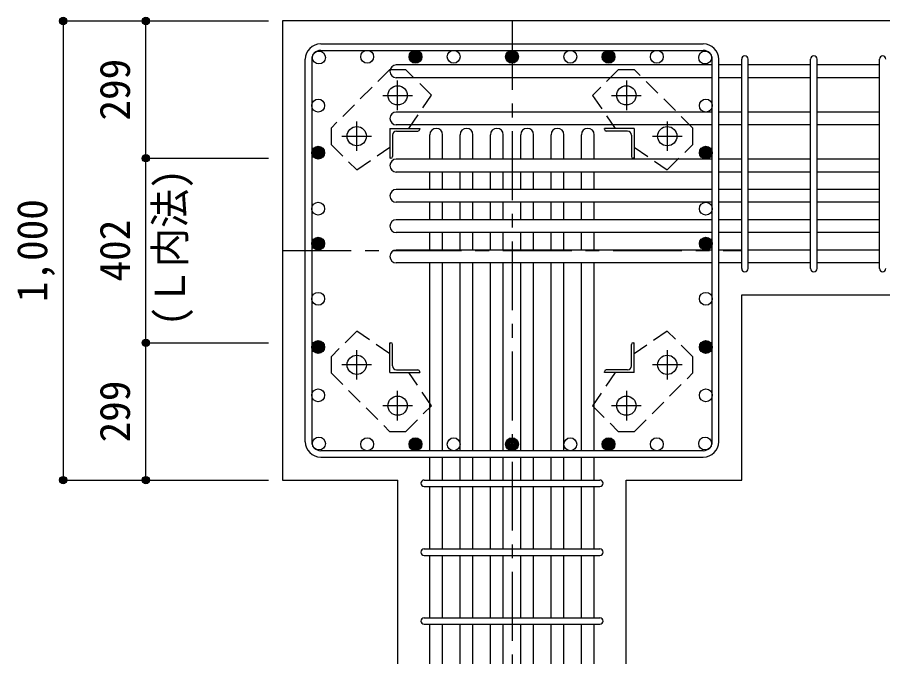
# Model space of a CAD drawing. Units: millimetres at full size, sheet at 1:30. Extents: x -5973 to 5954, y -4195 to 4201.
# Drawn here: x -525 to 1359, y -2575 to -1167 of the extents above; entities that cross this region are included whole.
import ezdxf
from ezdxf.enums import TextEntityAlignment as Align

# ---------------------------------------------------------------- set-up
doc = ezdxf.new("R2010")
doc.units = ezdxf.units.MM
doc.header["$LTSCALE"] = 30
doc.header["$PDMODE"] = 32
doc.header["$PDSIZE"] = 15
doc.linetypes.add('CHAIN1', pattern=[8, 5, -1, 1, -1])
doc.linetypes.add('DASHED1', pattern=[1.8, 1.2, -0.6])
for name, color, linetype in [('0-1', 2, 'Continuous'), ('0-2', 4, 'Continuous'), ('0-3', 4, 'Continuous'), ('0-4', 7, 'Continuous'), ('0-5', 7, 'Continuous'), ('0-6', 7, 'Continuous'), ('0-7', 4, 'Continuous'), ('0-9', 4, 'DASHED1'), ('0-D', 4, 'Continuous')]:
    doc.layers.add(name, color=color, linetype=linetype)
doc.styles.add('ＭＳ ゴシック', font='')
doc.styles.get('ＭＳ ゴシック').set_extended_font_data('MS Gothic')

msp = doc.modelspace()

# ---------------------------------------------------------------- linework, layer by layer
at = {"layer": '0-1'}
for p, q in [((52.44, -1174.89), (52.44, -2174.89)), ((1452.44, -1174.89), (52.44, -1174.89)), ((1052.44, -1771.39), (1452.44, -1771.39)), ((1052.44, -2174.89), (1052.44, -1771.39)), ((52.44, -2174.89), (303.94, -2174.89)), ((303.94, -2574.89), (303.94, -2174.89))]:
    msp.add_line(p, q, dxfattribs=at)
msp.add_lwpolyline([(800.94, -2574.89), (800.94, -2174.89), (1052.44, -2174.89)], dxfattribs=at)
at = {"layer": '0-2', "linetype": 'CHAIN1'}
for p, q in [((303.44, -1369.09), (303.44, -1304.6)), ((801.44, -1304.6), (801.44, -1369.09)), ((271.14, -1336.89), (335.64, -1336.89)), ((769.24, -1336.89), (833.74, -1336.89)), ((214.44, -1458.09), (214.44, -1393.6)), ((890.44, -1393.6), (890.44, -1458.09)), ((182.14, -1425.89), (246.64, -1425.89)), ((858.24, -1425.89), (922.74, -1425.89)), ((214.44, -1956.19), (214.44, -1891.7)), ((890.44, -1891.7), (890.44, -1956.19)), ((246.64, -1923.89), (182.14, -1923.89)), ((922.74, -1923.89), (858.24, -1923.89)), ((303.44, -2045.19), (303.44, -1980.7)), ((801.44, -1980.7), (801.44, -2045.19)), ((335.64, -2012.89), (271.14, -2012.89)), ((833.74, -2012.89), (769.24, -2012.89))]:
    msp.add_line(p, q, dxfattribs=at)
at = {"layer": '0-2'}
for p, q in [((286.44, -1408.89), (351.44, -1408.89)), ((286.44, -1408.89), (286.44, -1473.89)), ((351.44, -1408.89), (351.44, -1410.89)), ((818.44, -1408.89), (753.44, -1408.89)), ((753.44, -1410.89), (753.44, -1408.89)), ((818.44, -1408.89), (818.44, -1473.89)), ((292.44, -1423.39), (292.44, -1469.89)), ((300.94, -1414.89), (347.44, -1414.89)), ((803.94, -1414.89), (757.44, -1414.89)), ((812.44, -1423.39), (812.44, -1469.89)), ((288.44, -1473.89), (286.44, -1473.89)), ((818.44, -1473.89), (816.44, -1473.89)), ((286.44, -1875.89), (288.44, -1875.89)), ((286.44, -1940.89), (286.44, -1875.89)), ((292.44, -1926.39), (292.44, -1879.89)), ((812.44, -1926.39), (812.44, -1879.89)), ((816.44, -1875.89), (818.44, -1875.89)), ((818.44, -1940.89), (818.44, -1875.89)), ((300.94, -1934.89), (347.44, -1934.89)), ((351.44, -1938.89), (351.44, -1940.89)), ((753.44, -1940.89), (753.44, -1938.89)), ((803.94, -1934.89), (757.44, -1934.89)), ((286.44, -1940.89), (351.44, -1940.89)), ((818.44, -1940.89), (753.44, -1940.89))]:
    msp.add_line(p, q, dxfattribs=at)
at = {"layer": '0-2', "color": 3}
for centre in [(303.44, -1336.89), (801.44, -1336.89), (214.44, -1425.89), (890.44, -1425.89), (214.44, -1923.89), (890.44, -1923.89), (303.44, -2012.89), (801.44, -2012.89)]:
    msp.add_circle(centre, 21, dxfattribs=at)
at = {"layer": '0-2'}
for centre, radius, start, end in [((347.44, -1410.89), 4, 270, 0), ((757.44, -1410.89), 4, 180, 270), ((300.94, -1423.39), 8.5, 90, 180), ((803.94, -1423.39), 8.5, 0, 90), ((288.44, -1469.89), 4, 270, 0), ((816.44, -1469.89), 4, 180, 270), ((288.44, -1879.89), 4, 0, 90), ((816.44, -1879.89), 4, 90, 180), ((300.94, -1926.39), 8.5, 180, 270), ((347.44, -1938.89), 4, 0, 90), ((757.44, -1938.89), 4, 90, 180), ((803.94, -1926.39), 8.5, 270, 0)]:
    msp.add_arc(centre, radius, start, end, dxfattribs=at)
at = {"layer": '0-3', "color": 3}
for centre in [(132.05, -1254.51), (237.14, -1252.89), (342.24, -1252.89), (425.44, -1252.89), (552.44, -1252.89), (552.44, -1252.89), (552.44, -1252.89), (679.44, -1252.89), (762.63, -1252.89), (762.63, -1252.89), (867.73, -1252.89), (972.83, -1254.51), (972.83, -1254.51), (130.44, -1359.2), (974.44, -1359.2), (130.44, -1461.89), (130.44, -1461.89), (974.44, -1461.89), (974.44, -1461.89), (130.44, -1583.89), (974.44, -1583.89), (130.44, -1659.89), (130.44, -1659.89), (974.44, -1659.89), (974.44, -1659.89), (130.44, -1779.99), (974.44, -1779.99), (130.44, -1885.09), (974.44, -1885.09), (130.44, -1990.19), (974.44, -1990.19), (132.05, -2095.28), (237.14, -2096.89), (342.24, -2096.89), (425.44, -2096.89), (552.44, -2096.89), (552.44, -2096.89), (552.44, -2096.89), (679.44, -2096.89), (762.63, -2096.89), (762.63, -2096.89), (867.73, -2096.89), (972.83, -2095.28)]:
    msp.add_circle(centre, 14, dxfattribs=at)
at = {"layer": '0-3'}
for centre, radius in [((342.24, -1252.89), 14), ((342.24, -1252.89), 12.6), ((342.24, -1252.89), 11.2), ((342.24, -1252.89), 9.8), ((552.44, -1252.89), 14), ((552.44, -1252.89), 12.6), ((552.44, -1252.89), 11.2), ((552.44, -1252.89), 9.8), ((762.63, -1252.89), 14), ((762.63, -1252.89), 12.6), ((762.63, -1252.89), 11.2), ((762.63, -1252.89), 9.8), ((342.24, -1252.89), 8.4), ((342.24, -1252.89), 7), ((342.24, -1252.89), 5.6), ((342.24, -1252.89), 4.2), ((342.24, -1252.89), 2.8), ((342.24, -1252.89), 1.4), ((552.44, -1252.89), 8.4), ((552.44, -1252.89), 7), ((552.44, -1252.89), 5.6), ((552.44, -1252.89), 4.2), ((552.44, -1252.89), 2.8), ((552.44, -1252.89), 1.4), ((762.63, -1252.89), 8.4), ((762.63, -1252.89), 7), ((762.63, -1252.89), 5.6), ((762.63, -1252.89), 4.2), ((762.63, -1252.89), 2.8), ((762.63, -1252.89), 1.4), ((130.44, -1461.89), 14), ((130.44, -1461.89), 12.6), ((974.44, -1461.89), 14), ((974.44, -1461.89), 12.6), ((130.44, -1461.89), 11.2), ((130.44, -1461.89), 9.8), ((130.44, -1461.89), 8.4), ((130.44, -1461.89), 7), ((130.44, -1461.89), 5.6), ((130.44, -1461.89), 4.2), ((130.44, -1461.89), 2.8), ((130.44, -1461.89), 1.4), ((974.44, -1461.89), 11.2), ((974.44, -1461.89), 9.8), ((974.44, -1461.89), 8.4), ((974.44, -1461.89), 7), ((974.44, -1461.89), 5.6), ((974.44, -1461.89), 4.2), ((974.44, -1461.89), 2.8), ((974.44, -1461.89), 1.4), ((130.44, -1659.89), 14), ((130.44, -1659.89), 12.6), ((130.44, -1659.89), 11.2), ((130.44, -1659.89), 9.8), ((130.44, -1659.89), 8.4), ((130.44, -1659.89), 7), ((130.44, -1659.89), 5.6), ((130.44, -1659.89), 4.2), ((130.44, -1659.89), 2.8), ((974.44, -1659.89), 14), ((974.44, -1659.89), 12.6), ((974.44, -1659.89), 11.2), ((974.44, -1659.89), 9.8), ((974.44, -1659.89), 8.4), ((974.44, -1659.89), 7), ((974.44, -1659.89), 5.6), ((974.44, -1659.89), 4.2), ((974.44, -1659.89), 2.8), ((130.44, -1659.89), 1.4), ((974.44, -1659.89), 1.4), ((130.44, -1885.09), 14), ((130.44, -1885.09), 12.6), ((130.44, -1885.09), 11.2), ((130.44, -1885.09), 9.8), ((130.44, -1885.09), 8.4), ((130.44, -1885.09), 7), ((130.44, -1885.09), 5.6), ((130.44, -1885.09), 4.2), ((130.44, -1885.09), 2.8), ((130.44, -1885.09), 1.4), ((974.44, -1885.09), 14), ((974.44, -1885.09), 12.6), ((974.44, -1885.09), 11.2), ((974.44, -1885.09), 9.8), ((974.44, -1885.09), 8.4), ((974.44, -1885.09), 7), ((974.44, -1885.09), 5.6), ((974.44, -1885.09), 4.2), ((974.44, -1885.09), 2.8), ((974.44, -1885.09), 1.4), ((342.24, -2096.89), 14), ((342.24, -2096.89), 12.6), ((342.24, -2096.89), 11.2), ((342.24, -2096.89), 9.8), ((342.24, -2096.89), 8.4), ((342.24, -2096.89), 7), ((552.44, -2096.89), 14), ((552.44, -2096.89), 12.6), ((552.44, -2096.89), 11.2), ((552.44, -2096.89), 9.8), ((552.44, -2096.89), 8.4), ((552.44, -2096.89), 7), ((762.63, -2096.89), 14), ((762.63, -2096.89), 12.6), ((762.63, -2096.89), 11.2), ((762.63, -2096.89), 9.8), ((762.63, -2096.89), 8.4), ((762.63, -2096.89), 7), ((342.24, -2096.89), 5.6), ((342.24, -2096.89), 4.2), ((342.24, -2096.89), 2.8), ((342.24, -2096.89), 1.4), ((552.44, -2096.89), 5.6), ((552.44, -2096.89), 4.2), ((552.44, -2096.89), 2.8), ((552.44, -2096.89), 1.4), ((762.63, -2096.89), 5.6), ((762.63, -2096.89), 4.2), ((762.63, -2096.89), 2.8), ((762.63, -2096.89), 1.4)]:
    msp.add_circle(centre, radius, dxfattribs=at)
at = {"layer": '0-4'}
for p, q in [((135.94, -1224.89), (968.94, -1224.89)), ((135.94, -1238.89), (968.94, -1238.89)), ((102.44, -2091.39), (102.44, -1258.39)), ((116.44, -1258.39), (116.44, -2091.39)), ((988.44, -2091.39), (988.44, -1258.39)), ((1002.44, -2091.39), (1002.44, -1258.39)), ((968.94, -2110.89), (135.94, -2110.89)), ((135.94, -2124.89), (968.94, -2124.89))]:
    msp.add_line(p, q, dxfattribs=at)
for centre, radius, start, end in [((135.94, -1258.39), 33.5, 90, 180), ((135.94, -1258.39), 19.5, 90, 180), ((968.94, -1258.39), 33.5, 0, 90), ((968.94, -1258.39), 19.5, 0, 90), ((135.94, -2091.39), 33.5, 180, 270), ((135.94, -2091.39), 19.5, 180, 270), ((968.94, -2091.39), 33.5, 270, 0), ((968.94, -2091.39), 19.5, 270, 0)]:
    msp.add_arc(centre, radius, start, end, dxfattribs=at)
at = {"layer": '0-5'}
for p, q in [((988.44, -1270.51), (300.44, -1270.51)), ((1052.44, -1270.51), (1002.44, -1270.51)), ((1202.44, -1270.51), (1066.44, -1270.51)), ((1352.44, -1270.51), (1216.44, -1270.51)), ((988.44, -1298.51), (300.44, -1298.51)), ((1052.44, -1298.51), (1002.44, -1298.51)), ((1202.44, -1298.51), (1066.44, -1298.51)), ((1352.44, -1298.51), (1216.44, -1298.51)), ((988.44, -1373.2), (300.44, -1373.2)), ((1052.44, -1373.2), (1002.44, -1373.2)), ((1202.44, -1373.2), (1066.44, -1373.2)), ((1352.44, -1373.2), (1216.44, -1373.2)), ((988.44, -1401.2), (300.44, -1401.2)), ((1052.44, -1401.2), (1002.44, -1401.2)), ((1202.44, -1401.2), (1066.44, -1401.2)), ((1352.44, -1401.2), (1216.44, -1401.2)), ((373.44, -1475.89), (373.44, -1422.89)), ((401.44, -1475.89), (401.44, -1422.89)), ((439.44, -1475.89), (439.44, -1422.89)), ((467.44, -1475.89), (467.44, -1422.89)), ((505.44, -1475.89), (505.44, -1422.89)), ((533.44, -1475.89), (533.44, -1422.89)), ((571.44, -1475.89), (571.44, -1422.89)), ((599.44, -1475.89), (599.44, -1422.89)), ((637.44, -1475.89), (637.44, -1422.89)), ((665.44, -1475.89), (665.44, -1422.89)), ((703.44, -1475.89), (703.44, -1422.89)), ((731.44, -1475.89), (731.44, -1422.89)), ((988.44, -1475.89), (300.44, -1475.89)), ((1052.44, -1475.89), (1002.44, -1475.89)), ((1202.44, -1475.89), (1066.44, -1475.89)), ((1352.44, -1475.89), (1216.44, -1475.89)), ((988.44, -1503.89), (300.44, -1503.89)), ((373.44, -1541.89), (373.44, -1503.89)), ((401.44, -1541.89), (401.44, -1503.89)), ((439.44, -1541.89), (439.44, -1503.89)), ((467.44, -1541.89), (467.44, -1503.89)), ((505.44, -1541.89), (505.44, -1503.89)), ((533.44, -1541.89), (533.44, -1503.89)), ((571.44, -1541.89), (571.44, -1503.89)), ((599.44, -1541.89), (599.44, -1503.89)), ((637.44, -1541.89), (637.44, -1503.89)), ((665.44, -1541.89), (665.44, -1503.89)), ((703.44, -1541.89), (703.44, -1503.89)), ((731.44, -1541.89), (731.44, -1503.89)), ((1052.44, -1503.89), (1002.44, -1503.89)), ((1202.44, -1503.89), (1066.44, -1503.89)), ((1352.44, -1503.89), (1216.44, -1503.89)), ((988.44, -1541.89), (300.44, -1541.89)), ((1052.44, -1541.89), (1002.44, -1541.89)), ((1202.44, -1541.89), (1066.44, -1541.89)), ((1352.44, -1541.89), (1216.44, -1541.89)), ((988.44, -1569.89), (300.44, -1569.89)), ((373.44, -1607.89), (373.44, -1569.89)), ((401.44, -1607.89), (401.44, -1569.89)), ((439.44, -1607.89), (439.44, -1569.89)), ((467.44, -1607.89), (467.44, -1569.89)), ((505.44, -1607.89), (505.44, -1569.89)), ((533.44, -1607.89), (533.44, -1569.89)), ((571.44, -1607.89), (571.44, -1569.89)), ((599.44, -1607.89), (599.44, -1569.89)), ((637.44, -1607.89), (637.44, -1569.89)), ((665.44, -1607.89), (665.44, -1569.89)), ((703.44, -1607.89), (703.44, -1569.89)), ((731.44, -1607.89), (731.44, -1569.89)), ((1052.44, -1569.89), (1002.44, -1569.89)), ((1202.44, -1569.89), (1066.44, -1569.89)), ((1352.44, -1569.89), (1216.44, -1569.89)), ((988.44, -1607.89), (300.44, -1607.89)), ((1052.44, -1607.89), (1002.44, -1607.89)), ((1202.44, -1607.89), (1066.44, -1607.89)), ((1352.44, -1607.89), (1216.44, -1607.89)), ((988.44, -1635.89), (300.44, -1635.89)), ((373.44, -1673.89), (373.44, -1635.89)), ((401.44, -1673.89), (401.44, -1635.89)), ((439.44, -1673.89), (439.44, -1635.89)), ((467.44, -1673.89), (467.44, -1635.89)), ((505.44, -1673.89), (505.44, -1635.89)), ((533.44, -1673.89), (533.44, -1635.89)), ((571.44, -1673.89), (571.44, -1635.89)), ((599.44, -1673.89), (599.44, -1635.89)), ((637.44, -1673.89), (637.44, -1635.89)), ((665.44, -1673.89), (665.44, -1635.89)), ((703.44, -1673.89), (703.44, -1635.89)), ((731.44, -1673.89), (731.44, -1635.89)), ((1052.44, -1635.89), (1002.44, -1635.89)), ((1202.44, -1635.89), (1066.44, -1635.89)), ((1352.44, -1635.89), (1216.44, -1635.89)), ((988.44, -1673.89), (300.44, -1673.89)), ((1052.44, -1673.89), (1002.44, -1673.89)), ((1202.44, -1673.89), (1066.44, -1673.89)), ((1352.44, -1673.89), (1216.44, -1673.89)), ((988.44, -1701.89), (300.44, -1701.89)), ((373.44, -1832.89), (373.44, -1701.89)), ((401.44, -1832.89), (401.44, -1701.89)), ((439.44, -1832.89), (439.44, -1701.89)), ((467.44, -1832.89), (467.44, -1701.89)), ((505.44, -1832.89), (505.44, -1701.89)), ((533.44, -1832.89), (533.44, -1701.89)), ((571.44, -1832.89), (571.44, -1701.89)), ((599.44, -1832.89), (599.44, -1701.89)), ((637.44, -1832.89), (637.44, -1701.89)), ((665.44, -1832.89), (665.44, -1701.89)), ((703.44, -1832.89), (703.44, -1701.89)), ((731.44, -1832.89), (731.44, -1701.89)), ((1052.44, -1701.89), (1002.44, -1701.89)), ((1202.44, -1701.89), (1066.44, -1701.89)), ((1352.44, -1701.89), (1216.44, -1701.89)), ((373.44, -2110.89), (373.44, -1792.89)), ((401.44, -2110.89), (401.44, -1792.89)), ((439.44, -2110.89), (439.44, -1792.89)), ((467.44, -2110.89), (467.44, -1792.89)), ((505.44, -2110.89), (505.44, -1792.89)), ((533.44, -2110.89), (533.44, -1792.89)), ((571.44, -2110.89), (571.44, -1792.89)), ((599.44, -2110.89), (599.44, -1792.89)), ((637.44, -2110.89), (637.44, -1792.89)), ((665.44, -2110.89), (665.44, -1792.89)), ((703.44, -2110.89), (703.44, -1792.89)), ((731.44, -2110.89), (731.44, -1792.89)), ((373.44, -2174.89), (373.44, -2124.89)), ((401.44, -2174.89), (401.44, -2124.89)), ((439.44, -2174.89), (439.44, -2124.89)), ((467.44, -2174.89), (467.44, -2124.89)), ((505.44, -2174.89), (505.44, -2124.89)), ((533.44, -2174.89), (533.44, -2124.89)), ((571.44, -2174.89), (571.44, -2124.89)), ((599.44, -2174.89), (599.44, -2124.89)), ((637.44, -2174.89), (637.44, -2124.89)), ((665.44, -2174.89), (665.44, -2124.89)), ((703.44, -2174.89), (703.44, -2124.89)), ((731.44, -2174.89), (731.44, -2124.89)), ((373.44, -2324.89), (373.44, -2188.89)), ((401.44, -2324.89), (401.44, -2188.89)), ((439.44, -2324.89), (439.44, -2188.89)), ((467.44, -2324.89), (467.44, -2188.89)), ((505.44, -2324.89), (505.44, -2188.89)), ((533.44, -2324.89), (533.44, -2188.89)), ((571.44, -2324.89), (571.44, -2188.89)), ((599.44, -2324.89), (599.44, -2188.89)), ((637.44, -2324.89), (637.44, -2188.89)), ((665.44, -2324.89), (665.44, -2188.89)), ((703.44, -2324.89), (703.44, -2188.89)), ((731.44, -2324.89), (731.44, -2188.89)), ((373.44, -2474.89), (373.44, -2338.89)), ((401.44, -2474.89), (401.44, -2338.89)), ((439.44, -2474.89), (439.44, -2338.89)), ((467.44, -2474.89), (467.44, -2338.89)), ((505.44, -2474.89), (505.44, -2338.89)), ((533.44, -2474.89), (533.44, -2338.89)), ((571.44, -2474.89), (571.44, -2338.89)), ((599.44, -2474.89), (599.44, -2338.89)), ((637.44, -2474.89), (637.44, -2338.89)), ((665.44, -2474.89), (665.44, -2338.89)), ((703.44, -2474.89), (703.44, -2338.89)), ((731.44, -2474.89), (731.44, -2338.89)), ((373.44, -2574.89), (373.44, -2488.89)), ((401.44, -2574.89), (401.44, -2488.89)), ((439.44, -2574.89), (439.44, -2488.89)), ((467.44, -2574.89), (467.44, -2488.89)), ((505.44, -2574.89), (505.44, -2488.89)), ((533.44, -2574.89), (533.44, -2488.89)), ((571.44, -2574.89), (571.44, -2488.89)), ((599.44, -2574.89), (599.44, -2488.89)), ((637.44, -2574.89), (637.44, -2488.89)), ((665.44, -2574.89), (665.44, -2488.89)), ((703.44, -2574.89), (703.44, -2488.89)), ((731.44, -2574.89), (731.44, -2488.89))]:
    msp.add_line(p, q, dxfattribs=at)
for centre, start, end in [((300.44, -1284.51), 90, 270), ((300.44, -1387.2), 90, 270), ((387.44, -1422.89), 0, 180), ((453.44, -1422.89), 0, 180), ((519.44, -1422.89), 0, 180), ((585.44, -1422.89), 0, 180), ((651.44, -1422.89), 0, 180), ((717.44, -1422.89), 0, 180), ((300.44, -1489.89), 90, 270), ((300.44, -1555.89), 90, 270), ((300.44, -1621.89), 90, 270), ((300.44, -1687.89), 90, 270)]:
    msp.add_arc(centre, 14, start, end, dxfattribs=at)
at = {"layer": '0-6'}
for p, q in [((1052.44, -1714.39), (1052.44, -1258.01)), ((1066.44, -1714.39), (1066.44, -1258.01)), ((1202.44, -1714.39), (1202.44, -1258.01)), ((1216.44, -1714.39), (1216.44, -1258.01)), ((1352.44, -1714.39), (1352.44, -1258.01)), ((360.94, -2174.89), (743.94, -2174.89)), ((360.94, -2188.89), (743.94, -2188.89)), ((360.94, -2324.89), (743.94, -2324.89)), ((360.94, -2338.89), (743.94, -2338.89)), ((360.94, -2474.89), (743.94, -2474.89)), ((360.94, -2488.89), (743.94, -2488.89))]:
    msp.add_line(p, q, dxfattribs=at)
for centre, start, end in [((1059.44, -1258.01), 0, 180), ((1059.44, -1258.01), 0, 180), ((1059.44, -1258.01), 0, 180), ((1059.44, -1258.01), 0, 180), ((1209.44, -1258.01), 0, 180), ((1359.44, -1258.01), 0, 180), ((1059.44, -1714.39), 180, 0), ((1059.44, -1714.39), 180, 0), ((1059.44, -1714.39), 180, 0), ((1059.44, -1714.39), 180, 0), ((1209.44, -1714.39), 180, 0), ((1359.44, -1714.39), 180, 0), ((360.94, -2181.89), 90, 270), ((360.94, -2181.89), 90, 270), ((360.94, -2181.89), 90, 270), ((360.94, -2181.89), 90, 270), ((743.94, -2181.89), 270, 90), ((743.94, -2181.89), 270, 90), ((743.94, -2181.89), 270, 90), ((743.94, -2181.89), 270, 90), ((360.94, -2331.89), 90, 270), ((743.94, -2331.89), 270, 90), ((360.94, -2481.89), 90, 270), ((743.94, -2481.89), 270, 90)]:
    msp.add_arc(centre, 7, start, end, dxfattribs=at)
at = {"layer": '0-9'}
for p, q in [((285.84, -1281), (158.54, -1408.29)), ((321.14, -1281), (285.84, -1281)), ((377.04, -1336.8), (321.14, -1281)), ((783.74, -1280.99), (727.84, -1336.9)), ((819.04, -1280.99), (783.74, -1280.99)), ((946.34, -1408.29), (819.04, -1280.99)), ((327.64, -1408.89), (377.04, -1336.8)), ((727.84, -1336.9), (777.34, -1408.9)), ((158.54, -1408.29), (158.54, -1443.6)), ((946.34, -1443.6), (946.34, -1408.29)), ((158.54, -1443.6), (214.44, -1499.5)), ((214.44, -1499.5), (286.44, -1450)), ((818.44, -1450.09), (890.54, -1499.5)), ((890.54, -1499.5), (946.34, -1443.6)), ((214.34, -1850.29), (158.54, -1906.19)), ((286.44, -1899.7), (214.34, -1850.29)), ((890.44, -1850.29), (818.44, -1899.79)), ((946.34, -1906.19), (890.44, -1850.29)), ((158.54, -1906.19), (158.54, -1941.5)), ((946.34, -1941.5), (946.34, -1906.19)), ((158.54, -1941.5), (285.84, -2068.8)), ((377.04, -2012.89), (327.54, -1940.89)), ((777.24, -1940.9), (727.84, -2012.99)), ((819.04, -2068.79), (946.34, -1941.5)), ((321.14, -2068.8), (377.04, -2012.89)), ((727.84, -2012.99), (783.74, -2068.79)), ((285.84, -2068.8), (321.14, -2068.8)), ((783.74, -2068.79), (819.04, -2068.79))]:
    msp.add_line(p, q, dxfattribs=at)
at = {"layer": '0-D'}
for p, q in [((-424.6, -1174.89), (-424.6, -2174.89)), ((-424.6, -1174.89), (-244.6, -1174.89)), ((-424.6, -1174.89), (-244.6, -1174.89)), ((-244.6, -1473.89), (-244.6, -1174.89)), ((-244.6, -1174.89), (22.44, -1174.89)), ((-244.6, -1875.89), (-244.6, -1473.89)), ((-244.6, -1473.89), (22.44, -1473.89)), ((-244.6, -2174.89), (-244.6, -1875.89)), ((-244.6, -1875.89), (22.44, -1875.89)), ((-424.6, -2174.89), (-244.6, -2174.89)), ((-244.6, -2174.89), (22.44, -2174.89)), ((-244.6, -2174.89), (22.44, -2174.89))]:
    msp.add_line(p, q, dxfattribs=at)
at = {"layer": '0-D', "linetype": 'CHAIN1'}
for p, q in [((552.44, -1174.89), (552.44, -2574.89)), ((52.44, -1674.89), (1052.44, -1674.89))]:
    msp.add_line(p, q, dxfattribs=at)
at = {"layer": '0-D'}
for centre, radius in [((-424.6, -1174.89), 8), ((-424.6, -1174.89), 7.2), ((-244.6, -1174.89), 8), ((-244.6, -1174.89), 7.2), ((-424.6, -1174.89), 6.4), ((-424.6, -1174.89), 5.6), ((-424.6, -1174.89), 4.8), ((-424.6, -1174.89), 4), ((-424.6, -1174.89), 3.2), ((-424.6, -1174.89), 2.4), ((-424.6, -1174.89), 1.6), ((-424.6, -1174.89), 0.8), ((-244.6, -1174.89), 6.4), ((-244.6, -1174.89), 5.6), ((-244.6, -1174.89), 4.8), ((-244.6, -1174.89), 4), ((-244.6, -1174.89), 3.2), ((-244.6, -1174.89), 2.4), ((-244.6, -1174.89), 1.6), ((-244.6, -1174.89), 0.8), ((-244.6, -1473.89), 8), ((-244.6, -1473.89), 7.2), ((-244.6, -1473.89), 6.4), ((-244.6, -1473.89), 5.6), ((-244.6, -1473.89), 4.8), ((-244.6, -1473.89), 4), ((-244.6, -1473.89), 3.2), ((-244.6, -1473.89), 2.4), ((-244.6, -1473.89), 1.6), ((-244.6, -1473.89), 0.8), ((-244.6, -1875.89), 8), ((-244.6, -1875.89), 7.2), ((-244.6, -1875.89), 6.4), ((-244.6, -1875.89), 5.6), ((-244.6, -1875.89), 4.8), ((-244.6, -1875.89), 4), ((-244.6, -1875.89), 3.2), ((-244.6, -1875.89), 2.4), ((-244.6, -1875.89), 1.6), ((-244.6, -1875.89), 0.8), ((-424.6, -2174.89), 8), ((-424.6, -2174.89), 7.2), ((-424.6, -2174.89), 6.4), ((-424.6, -2174.89), 5.6), ((-424.6, -2174.89), 4.8), ((-424.6, -2174.89), 4), ((-424.6, -2174.89), 3.2), ((-424.6, -2174.89), 2.4), ((-424.6, -2174.89), 1.6), ((-424.6, -2174.89), 0.8), ((-244.6, -2174.89), 8), ((-244.6, -2174.89), 7.2), ((-244.6, -2174.89), 6.4), ((-244.6, -2174.89), 5.6), ((-244.6, -2174.89), 4.8), ((-244.6, -2174.89), 4), ((-244.6, -2174.89), 3.2), ((-244.6, -2174.89), 2.4), ((-244.6, -2174.89), 1.6), ((-244.6, -2174.89), 0.8)]:
    msp.add_circle(centre, radius, dxfattribs=at)
at = {"layer": '0-D', "color": 7}
for p in [(-424.6, -1174.89), (-244.6, -1174.89), (-244.6, -1473.89), (-244.6, -1875.89), (-424.6, -2174.89), (-244.6, -2174.89)]:
    msp.add_point(p, dxfattribs=at)

# ---------------------------------------------------------------- texts
at = {"layer": '0-7', "style": 'ＭＳ ゴシック', "width": 0.95}
msp.add_text('(Ｌ内法)', height=65.98, rotation=90, dxfattribs=at).set_placement((-139.55, -1839.49), align=Align.BOTTOM_LEFT)
at = {"layer": '0-D', "style": 'ＭＳ ゴシック'}
for s, p in [('299', (-259.6, -1391.89)), ('1,000', (-439.6, -1787.39)), ('402', (-259.6, -1742.39)), ('299', (-259.6, -2092.89))]:
    msp.add_text(s, height=65.98, rotation=90, dxfattribs=at).set_placement(p, align=Align.BOTTOM_LEFT)

doc.saveas('drawing.dxf')
